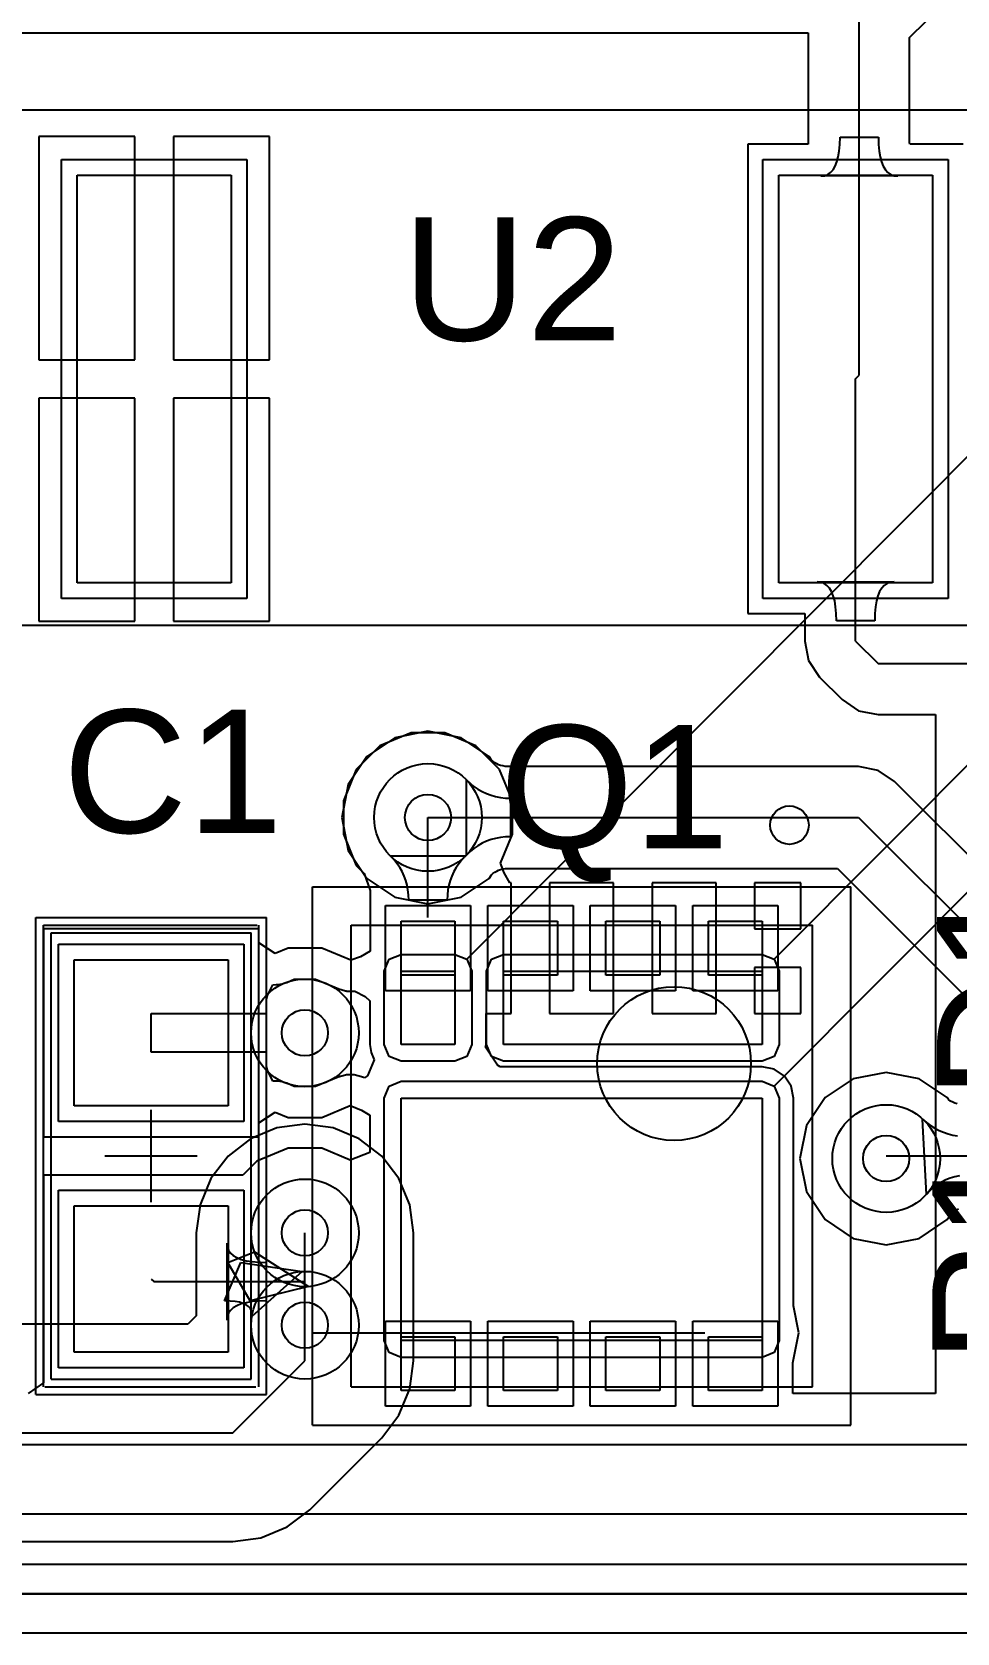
# Model space of a CAD drawing. Header units: millimetres. Extents: x 43 to 5455, y 55 to 5455.
# Drawn here: x 79.93 to 85.94, y 55.5 to 65.9 of the extents above; entities that cross this region are included whole.
import ezdxf

# ---------------------------------------------------------------- set-up
doc = ezdxf.new("R2010")
doc.units = ezdxf.units.MM
for name, color, linetype in [('BottomLayer', 5, 'Continuous'), ('KeepOutLayer', 6, 'Continuous'), ('Mechanical13', 56, 'Continuous'), ('Mechanical14', 56, 'Continuous'), ('Mechanical15', 56, 'Continuous'), ('TopLayer', 1, 'Continuous'), ('TopOverlay', 2, 'Continuous'), ('TopPaste', 8, 'Continuous'), ('TopSolder', 216, 'Continuous'), ('ViaHoleLayer', 16, 'Continuous')]:
    doc.layers.add(name, color=color, linetype=linetype)
doc.styles.add('Arial', font='arial.ttf', dxfattribs={"height": 0.2})

# ---------------------------------------------------------------- blocks, each defined once
blk = doc.blocks.new('PQFN50P300X300X100_HS_9N_5')
at = {"layer": 'Mechanical13'}
for p, q in [((-1.5, -1.5), (-1.5, 1.5)), ((1.5, 1.5), (-1.5, 1.5)), ((1.5, -1.5), (1.5, 1.5)), ((1.5, -1.5), (-1.5, -1.5))]:
    blk.add_line(p, q, dxfattribs=at)
blk.add_circle((-0.6, 0.6), 0.5, dxfattribs=at)
at = {"layer": 'Mechanical15'}
for p, q in [((-1.75, -1.75), (-1.75, 1.75)), ((1.75, 1.75), (-1.75, 1.75)), ((1.75, -1.75), (1.75, 1.75)), ((1.75, -1.75), (-1.75, -1.75))]:
    blk.add_line(p, q, dxfattribs=at)
at = {"layer": 'TopLayer'}
for p, q in [((-1.525, 1.173), (-1.175, 1.173)), ((-1.525, 0.823), (-1.525, 1.173)), ((-1.2, -0.509), (-1.2, 1.173)), ((-1.2, 1.173), (-0.725, 1.173)), ((-1.175, 1.173), (-1.175, 0.823)), ((-0.725, 1.173), (-0.725, -0.509)), ((-0.375, -1.175), (-0.375, 1.173)), ((-0.375, 1.173), (1.2, 1.173)), ((1.175, 1.173), (1.525, 1.173)), ((1.175, 0.823), (1.175, 1.173)), ((1.2, 1.173), (1.2, -1.175)), ((1.525, 1.173), (1.525, 0.823)), ((-1.175, 0.823), (-1.525, 0.823)), ((1.525, 0.823), (1.175, 0.823)), ((-1.525, 0.507), (-1.175, 0.507)), ((-1.525, 0.157), (-1.525, 0.507)), ((-1.175, 0.507), (-1.175, 0.157)), ((1.175, 0.507), (1.525, 0.507)), ((1.175, 0.157), (1.175, 0.507)), ((1.525, 0.507), (1.525, 0.157)), ((-1.175, 0.157), (-1.525, 0.157)), ((1.525, 0.157), (1.175, 0.157)), ((-1.525, -0.159), (-1.175, -0.159)), ((-1.525, -0.509), (-1.525, -0.159)), ((-1.175, -0.159), (-1.175, -0.509)), ((1.175, -0.159), (1.525, -0.159)), ((1.175, -0.509), (1.175, -0.159)), ((1.525, -0.159), (1.525, -0.509)), ((-1.175, -0.509), (-1.525, -0.509)), ((-0.725, -0.509), (-1.2, -0.509)), ((1.525, -0.509), (1.175, -0.509)), ((-1.525, -0.825), (-1.175, -0.825)), ((-1.525, -1.175), (-1.525, -0.825)), ((-1.2, -1.175), (-1.2, -0.825)), ((-1.2, -0.825), (-0.725, -0.825)), ((-1.175, -0.825), (-1.175, -1.175)), ((-0.725, -0.825), (-0.725, -1.175)), ((1.175, -0.825), (1.525, -0.825)), ((1.175, -1.175), (1.175, -0.825)), ((1.525, -0.825), (1.525, -1.175)), ((-1.175, -1.175), (-1.525, -1.175)), ((-0.725, -1.175), (-1.2, -1.175)), ((1.2, -1.175), (-0.375, -1.175)), ((1.525, -1.175), (1.175, -1.175))]:
    blk.add_line(p, q, dxfattribs=at)
at = {"layer": 'TopOverlay'}
for p, q in [((-1.5, 1.4), (-1.5, 1.5)), ((-0.325, 1.5), (-1.5, 1.5)), ((1.5, 1.5), (0.325, 1.5)), ((1.5, 1.4), (1.5, 1.5)), ((-1.5, -1.5), (-1.5, -1.4)), ((1.5, -1.5), (1.5, -1.4)), ((-0.325, -1.5), (-1.5, -1.5)), ((1.5, -1.5), (0.325, -1.5))]:
    blk.add_line(p, q, dxfattribs=at)
blk.add_circle((-2.15, 1.35), 0.125, dxfattribs=at)
at = {"layer": 'TopPaste'}
for p, q in [((-1.525, 1.173), (-1.175, 1.173)), ((-1.525, 0.823), (-1.525, 1.173)), ((-1.175, 1.173), (-1.175, 0.823)), ((1.175, 1.173), (1.525, 1.173)), ((1.175, 0.823), (1.175, 1.173)), ((1.525, 1.173), (1.525, 0.823)), ((-1.175, 0.823), (-1.525, 0.823)), ((1.525, 0.823), (1.175, 0.823)), ((-1.525, 0.507), (-1.175, 0.507)), ((-1.525, 0.157), (-1.525, 0.507)), ((-1.175, 0.507), (-1.175, 0.157)), ((1.175, 0.507), (1.525, 0.507)), ((1.175, 0.157), (1.175, 0.507)), ((1.525, 0.507), (1.525, 0.157)), ((-1.175, 0.157), (-1.525, 0.157)), ((1.525, 0.157), (1.175, 0.157)), ((-1.525, -0.159), (-1.175, -0.159)), ((-1.525, -0.509), (-1.525, -0.159)), ((-1.175, -0.159), (-1.175, -0.509)), ((1.175, -0.159), (1.525, -0.159)), ((1.175, -0.509), (1.175, -0.159)), ((1.525, -0.159), (1.525, -0.509)), ((-1.175, -0.509), (-1.525, -0.509)), ((1.525, -0.509), (1.175, -0.509)), ((-1.525, -0.825), (-1.175, -0.825)), ((-1.525, -1.175), (-1.525, -0.825)), ((-1.175, -0.825), (-1.175, -1.175)), ((1.175, -0.825), (1.525, -0.825)), ((1.175, -1.175), (1.175, -0.825)), ((1.525, -0.825), (1.525, -1.175)), ((-1.175, -1.175), (-1.525, -1.175)), ((1.525, -1.175), (1.175, -1.175))]:
    blk.add_line(p, q, dxfattribs=at)
at = {"layer": 'TopSolder'}
for p, q in [((-0.453, 1.251), (-5396.008, 5371.108)), ((-1.278, 1.251), (-5396.008, 5371.108)), ((-1.278, -0.747), (-5396.008, 5371.108)), ((-1.627, 1.275), (-1.073, 1.275)), ((-1.627, 0.721), (-1.627, 1.275)), ((-1.31, 1.173), (-1.278, 1.251)), ((-1.278, 1.251), (-1.2, 1.283)), ((-1.2, 1.283), (-0.725, 1.283)), ((-1.073, 1.275), (-1.073, 0.721)), ((-0.725, 1.283), (-0.647, 1.251)), ((-0.647, 1.251), (-0.615, 1.173)), ((-0.485, 1.173), (-0.453, 1.251)), ((-0.453, 1.251), (-0.375, 1.283)), ((-0.375, 1.283), (1.2, 1.283)), ((1.073, 1.275), (1.627, 1.275)), ((1.073, 0.721), (1.073, 1.275)), ((1.2, 1.283), (1.278, 1.251)), ((1.278, 1.251), (1.31, 1.173)), ((1.627, 1.275), (1.627, 0.721)), ((-1.31, -0.509), (-1.31, 1.173)), ((-0.615, 1.173), (-0.615, -0.509)), ((-0.485, -1.175), (-0.485, 1.173)), ((1.31, 1.173), (1.31, -1.175)), ((-1.073, 0.721), (-1.627, 0.721)), ((1.627, 0.721), (1.073, 0.721)), ((-1.627, 0.609), (-1.073, 0.609)), ((-1.627, 0.055), (-1.627, 0.609)), ((-1.073, 0.609), (-1.073, 0.055)), ((1.073, 0.609), (1.627, 0.609)), ((1.073, 0.055), (1.073, 0.609)), ((1.627, 0.609), (1.627, 0.055)), ((-1.073, 0.055), (-1.627, 0.055)), ((1.627, 0.055), (1.073, 0.055)), ((-1.627, -0.057), (-1.073, -0.057)), ((-1.627, -0.611), (-1.627, -0.057)), ((-1.073, -0.057), (-1.073, -0.611)), ((1.073, -0.057), (1.627, -0.057)), ((1.073, -0.611), (1.073, -0.057)), ((1.627, -0.057), (1.627, -0.611)), ((-1.278, -0.587), (-1.31, -0.509)), ((-0.615, -0.509), (-0.647, -0.587)), ((-1.073, -0.611), (-1.627, -0.611)), ((-1.2, -0.619), (-1.278, -0.587)), ((-0.725, -0.619), (-1.2, -0.619)), ((-0.647, -0.587), (-0.725, -0.619)), ((1.627, -0.611), (1.073, -0.611)), ((-1.627, -0.723), (-1.073, -0.723)), ((-1.627, -1.277), (-1.627, -0.723)), ((-1.278, -0.747), (-1.2, -0.715)), ((-1.2, -0.715), (-0.725, -0.715)), ((-1.073, -0.723), (-1.073, -1.277)), ((-0.725, -0.715), (-0.647, -0.747)), ((1.073, -0.723), (1.627, -0.723)), ((1.073, -1.277), (1.073, -0.723)), ((1.627, -0.723), (1.627, -1.277)), ((-1.31, -0.825), (-1.278, -0.747)), ((-1.31, -1.175), (-1.31, -0.825)), ((-0.647, -0.747), (-0.615, -0.825)), ((-0.615, -0.825), (-0.615, -1.175)), ((-1.278, -1.253), (-1.31, -1.175)), ((-0.615, -1.175), (-0.647, -1.253)), ((-0.453, -1.253), (-0.485, -1.175)), ((1.31, -1.175), (1.278, -1.253)), ((-1.073, -1.277), (-1.627, -1.277)), ((-1.2, -1.285), (-1.278, -1.253)), ((-0.725, -1.285), (-1.2, -1.285)), ((-0.647, -1.253), (-0.725, -1.285)), ((-0.375, -1.285), (-0.453, -1.253)), ((1.2, -1.285), (-0.375, -1.285)), ((1.627, -1.277), (1.073, -1.277)), ((1.278, -1.253), (1.2, -1.285))]:
    blk.add_line(p, q, dxfattribs=at)
blk = doc.blocks.new('CAPC1608X87N_8')
at = {"layer": 'Mechanical14'}
for p, q in [((1.45, 0.65), (-1.45, 0.65)), ((-1.45, -0.65), (-1.45, 0.65)), ((1.45, -0.65), (1.45, 0.65)), ((1.45, -0.65), (-1.45, -0.65))]:
    blk.add_line(p, q, dxfattribs=at)
at = {"layer": 'Mechanical15'}
for p, q in [((-1.55, -0.75), (-1.55, 0.75)), ((1.55, 0.75), (-1.55, 0.75)), ((1.55, -0.75), (1.55, 0.75)), ((0, -0.3), (0, 0.3)), ((0.3, 0), (-0.3, 0)), ((1.55, -0.75), (-1.55, -0.75))]:
    blk.add_line(p, q, dxfattribs=at)
at = {"layer": 'TopLayer'}
for p, q in [((-1.275, 0.5), (-0.325, 0.5)), ((-1.275, -0.5), (-1.275, 0.5)), ((-0.325, 0.5), (-0.325, -0.5)), ((0.325, 0.5), (1.275, 0.5)), ((0.325, -0.5), (0.325, 0.5)), ((1.275, 0.5), (1.275, -0.5)), ((-0.325, -0.5), (-1.275, -0.5)), ((1.275, -0.5), (0.325, -0.5))]:
    blk.add_line(p, q, dxfattribs=at)
at = {"layer": 'TopOverlay'}
for p, q in [((1.5, 0.7), (-1.5, 0.7)), ((-1.5, -0.7), (-1.5, 0.69)), ((1.5, -0.69), (1.5, 0.68)), ((1.5, -0.7), (-1.5, -0.7))]:
    blk.add_line(p, q, dxfattribs=at)
at = {"layer": 'TopPaste'}
for p, q in [((-1.275, 0.5), (-0.325, 0.5)), ((-1.275, -0.5), (-1.275, 0.5)), ((-0.325, 0.5), (-0.325, -0.5)), ((0.325, 0.5), (1.275, 0.5)), ((0.325, -0.5), (0.325, 0.5)), ((1.275, 0.5), (1.275, -0.5)), ((-0.325, -0.5), (-1.275, -0.5)), ((1.275, -0.5), (0.325, -0.5))]:
    blk.add_line(p, q, dxfattribs=at)
at = {"layer": 'TopSolder'}
for p, q in [((-1.377, 0.602), (-0.223, 0.602)), ((-1.377, -0.602), (-1.377, 0.602)), ((-0.223, 0.602), (-0.223, -0.602)), ((0.223, 0.602), (1.377, 0.602)), ((0.223, -0.602), (0.223, 0.602)), ((1.377, 0.602), (1.377, -0.602)), ((-0.223, -0.602), (-1.377, -0.602)), ((1.377, -0.602), (0.223, -0.602))]:
    blk.add_line(p, q, dxfattribs=at)
blk = doc.blocks.new('TO228P1010X239_3N_R521X544_30')
at = {"layer": 'Mechanical15'}
blk.add_line((-5.85, 3.6), (-5.85, -3.6), dxfattribs=at)
at = {"layer": 'TopLayer'}
for p, q in [((-5.575, 2.78), (-2.925, 2.78)), ((-5.575, 1.78), (-5.575, 2.78)), ((-2.925, 2.78), (-2.925, 1.78)), ((-2.925, 1.78), (-5.575, 1.78)), ((-5.575, -1.78), (-2.925, -1.78)), ((-5.575, -2.78), (-5.575, -1.78)), ((-2.925, -1.78), (-2.925, -2.78)), ((-2.925, -2.78), (-5.575, -2.78))]:
    blk.add_line(p, q, dxfattribs=at)
at = {"layer": 'TopOverlay'}
blk.add_line((-2.5, 3.3), (-2.5, -3.3), dxfattribs=at)
at = {"layer": 'TopPaste'}
for p, q in [((-5.575, 2.78), (-2.925, 2.78)), ((-5.575, 1.78), (-5.575, 2.78)), ((-2.925, 2.78), (-2.925, 1.78)), ((-2.925, 1.78), (-5.575, 1.78)), ((-5.575, -1.78), (-2.925, -1.78)), ((-5.575, -2.78), (-5.575, -1.78)), ((-2.925, -1.78), (-2.925, -2.78)), ((-2.925, -2.78), (-5.575, -2.78))]:
    blk.add_line(p, q, dxfattribs=at)
at = {"layer": 'TopSolder'}
for p, q in [((-5.677, 2.882), (-2.823, 2.882)), ((-5.677, 1.678), (-5.677, 2.882)), ((-2.823, 2.882), (-2.823, 1.678)), ((-2.823, 1.678), (-5.677, 1.678)), ((-5.677, -1.678), (-2.823, -1.678)), ((-5.677, -2.882), (-5.677, -1.678)), ((-2.823, -1.678), (-2.823, -2.882)), ((-2.823, -2.882), (-5.677, -2.882))]:
    blk.add_line(p, q, dxfattribs=at)

msp = doc.modelspace()

# ---------------------------------------------------------------- linework, layer by layer
at = {"layer": 'BottomLayer'}
for p, q in [((82.285, 61.318), (82.103, 61.197)), ((82.5, 61.361), (82.285, 61.318)), ((82.715, 61.318), (82.5, 61.361)), ((82.897, 61.197), (82.715, 61.318)), ((82.103, 61.197), (81.982, 61.015)), ((82.913, 61.172), (82.897, 61.197)), ((82.921, 61.165), (82.913, 61.172)), ((82.934, 61.156), (82.921, 61.165)), ((82.947, 61.149), (82.934, 61.156)), ((82.959, 61.143), (82.947, 61.149)), ((82.972, 61.138), (82.959, 61.143)), ((82.987, 61.135), (82.972, 61.138)), ((83.002, 61.132), (82.987, 61.135)), ((83.004, 61.131), (83.002, 61.132)), ((85.3, 61.131), (83.004, 61.131)), ((85.427, 61.106), (85.3, 61.131)), ((85.534, 61.034), (85.427, 61.106)), ((81.982, 61.015), (81.939, 60.8)), ((82.75, 60.555), (82.75, 61.045)), ((82.75, 61.045), (82.774, 61.022)), ((82.774, 61.022), (82.799, 61.002)), ((82.799, 61.002), (82.825, 60.984)), ((82.825, 60.984), (82.852, 60.968)), ((86.478, 60.09), (85.534, 61.034)), ((82.852, 60.968), (82.881, 60.955)), ((82.881, 60.955), (82.91, 60.944)), ((82.91, 60.944), (82.94, 60.936)), ((82.94, 60.936), (82.971, 60.93)), ((82.971, 60.93), (83.004, 60.926)), ((83.004, 60.926), (83.037, 60.925)), ((83.037, 60.925), (83.037, 60.675)), ((81.939, 60.8), (81.982, 60.585)), ((82.5, 60.8), (85.3, 60.8)), ((85.3, 60.8), (86.6, 59.5)), ((82.94, 60.664), (82.91, 60.656)), ((82.971, 60.67), (82.94, 60.664)), ((83.004, 60.674), (82.971, 60.67)), ((83.037, 60.675), (83.004, 60.674)), ((81.982, 60.585), (82.103, 60.403)), ((82.774, 60.578), (82.75, 60.555)), ((82.799, 60.598), (82.774, 60.578)), ((82.825, 60.616), (82.799, 60.598)), ((82.852, 60.632), (82.825, 60.616)), ((82.881, 60.645), (82.852, 60.632)), ((82.91, 60.656), (82.881, 60.645)), ((82.947, 60.451), (82.959, 60.457)), ((82.959, 60.457), (82.972, 60.462)), ((82.972, 60.462), (82.987, 60.465)), ((82.987, 60.465), (83.002, 60.468)), ((83.002, 60.468), (83.004, 60.469)), ((83.004, 60.469), (85.163, 60.469)), ((85.163, 60.469), (86.01, 59.622)), ((82.103, 60.403), (82.285, 60.282)), ((82.715, 60.282), (82.897, 60.403)), ((82.897, 60.403), (82.913, 60.428)), ((82.913, 60.428), (82.921, 60.435)), ((82.921, 60.435), (82.934, 60.444)), ((82.934, 60.444), (82.947, 60.451)), ((82.285, 60.282), (82.5, 60.239)), ((82.5, 60.239), (82.715, 60.282)), ((85.479, 59.143), (85.264, 59.101)), ((85.693, 59.101), (85.479, 59.143)), ((85.264, 59.101), (85.082, 58.979)), ((85.875, 58.979), (85.693, 59.101)), ((85.082, 58.979), (84.961, 58.797)), ((85.884, 58.966), (85.875, 58.979)), ((85.898, 58.957), (85.884, 58.966)), ((85.912, 58.95), (85.898, 58.957)), ((85.926, 58.944), (85.912, 58.95)), ((85.941, 58.939), (85.926, 58.944)), ((81.7, 58.806), (81.517, 58.782)), ((81.883, 58.782), (81.7, 58.806)), ((84.961, 58.797), (84.918, 58.583)), ((85.741, 58.35), (85.716, 58.84)), ((85.716, 58.84), (85.742, 58.818)), ((85.742, 58.818), (85.768, 58.798)), ((85.768, 58.798), (85.795, 58.781)), ((81.347, 58.711), (81.201, 58.599)), ((81.517, 58.782), (81.347, 58.711)), ((82.053, 58.711), (81.883, 58.782)), ((82.199, 58.599), (82.053, 58.711)), ((85.795, 58.781), (85.823, 58.766)), ((85.823, 58.766), (85.851, 58.754)), ((85.851, 58.754), (85.881, 58.743)), ((85.881, 58.743), (85.912, 58.735)), ((85.912, 58.735), (85.943, 58.73)), ((81.201, 58.599), (81.089, 58.453)), ((82.311, 58.453), (82.199, 58.599)), ((84.918, 58.583), (84.961, 58.368)), ((85.479, 58.6), (87.431, 58.6)), ((81.089, 58.453), (81.018, 58.283)), ((82.382, 58.283), (82.311, 58.453)), ((85.763, 58.374), (85.741, 58.35)), ((85.787, 58.395), (85.763, 58.374)), ((85.812, 58.414), (85.787, 58.395)), ((85.839, 58.43), (85.812, 58.414)), ((85.866, 58.444), (85.839, 58.43)), ((85.895, 58.455), (85.866, 58.444)), ((85.925, 58.464), (85.895, 58.455)), ((85.956, 58.47), (85.925, 58.464)), ((81.018, 58.283), (80.994, 58.1)), ((82.406, 58.1), (82.382, 58.283)), ((84.961, 58.368), (85.082, 58.186)), ((85.082, 58.186), (85.264, 58.064)), ((85.693, 58.064), (85.875, 58.186)), ((85.875, 58.186), (85.898, 58.219)), ((85.898, 58.219), (85.905, 58.227)), ((85.905, 58.227), (85.916, 58.237)), ((85.916, 58.237), (85.927, 58.245)), ((85.927, 58.245), (85.938, 58.252)), ((85.938, 58.252), (85.949, 58.257)), ((80.994, 58.1), (80.994, 57.561)), ((81.7, 57.5), (81.7, 58.1)), ((82.406, 57.269), (82.406, 58.1)), ((85.264, 58.064), (85.479, 58.022)), ((85.479, 58.022), (85.693, 58.064)), ((80.994, 57.561), (80.939, 57.506)), ((80.939, 57.506), (51.238, 57.506)), ((81.7, 57.269), (81.7, 57.5)), ((81.231, 56.8), (81.7, 57.269)), ((82.382, 57.086), (82.406, 57.269)), ((82.311, 56.916), (82.382, 57.086)), ((82.199, 56.769), (82.311, 56.916)), ((50.946, 56.8), (81.231, 56.8)), ((81.731, 56.301), (82.199, 56.769)), ((81.584, 56.189), (81.731, 56.301)), ((81.731, 56.301), (81.731, 56.301)), ((81.414, 56.118), (81.584, 56.189)), ((50.946, 56.094), (81.231, 56.094)), ((81.231, 56.094), (81.414, 56.118)), ((105.167, 55.755), (49.527, 55.755))]:
    msp.add_line(p, q, dxfattribs=at)
for centre in [(82.5, 60.8), (81.7, 59.4), (85.479, 58.583), (81.7, 58.1), (81.7, 57.5)]:
    msp.add_circle(centre, 0.35, dxfattribs=at)
at = {"layer": 'KeepOutLayer'}
msp.add_line((49.4, 55.5), (106.4, 55.5), dxfattribs=at)
at = {"layer": 'TopLayer'}
for p, q in [((85.304, 63.674), (85.304, 66.004)), ((85.631, 65.868), (85.739, 65.976)), ((69.2, 65.9), (84.972, 65.9)), ((84.972, 65.9), (84.972, 65.175)), ((85.631, 65.185), (85.631, 65.868)), ((80.595, 65.225), (79.97, 65.225)), ((79.97, 65.225), (79.97, 63.775)), ((80.595, 63.775), (80.595, 65.225)), ((81.47, 65.225), (80.845, 65.225)), ((80.845, 65.225), (80.845, 63.775)), ((81.47, 63.775), (81.47, 65.225)), ((84.972, 65.175), (84.58, 65.175)), ((84.58, 65.175), (84.58, 62.125)), ((85.174, 65.131), (85.177, 65.174)), ((85.177, 65.174), (85.179, 65.222)), ((85.179, 65.222), (85.429, 65.222)), ((85.429, 65.222), (85.43, 65.174)), ((85.43, 65.174), (85.434, 65.131)), ((85.632, 65.175), (85.631, 65.185)), ((85.98, 65.175), (85.632, 65.175)), ((85.134, 65.009), (85.147, 65.032)), ((85.147, 65.032), (85.159, 65.06)), ((85.159, 65.06), (85.167, 65.093)), ((85.167, 65.093), (85.174, 65.131)), ((85.434, 65.131), (85.44, 65.093)), ((85.44, 65.093), (85.449, 65.06)), ((85.449, 65.06), (85.46, 65.032)), ((85.46, 65.032), (85.474, 65.009)), ((85.054, 64.969), (85.077, 64.971)), ((85.554, 64.969), (85.054, 64.969)), ((85.077, 64.971), (85.099, 64.979)), ((85.099, 64.979), (85.117, 64.992)), ((85.117, 64.992), (85.134, 65.009)), ((85.474, 65.009), (85.49, 64.992)), ((85.49, 64.992), (85.509, 64.979)), ((85.509, 64.979), (85.53, 64.971)), ((85.53, 64.971), (85.554, 64.969)), ((79.97, 63.775), (80.595, 63.775)), ((80.845, 63.775), (81.47, 63.775)), ((85.28, 63.65), (85.304, 63.674)), ((85.28, 61.946), (85.28, 63.65)), ((80.595, 63.525), (79.97, 63.525)), ((79.97, 63.525), (79.97, 62.075)), ((80.595, 62.075), (80.595, 63.525)), ((81.47, 63.525), (80.845, 63.525)), ((80.845, 63.525), (80.845, 62.075)), ((81.47, 62.075), (81.47, 63.525)), ((85.054, 62.329), (85.03, 62.331)), ((85.03, 62.331), (85.53, 62.331)), ((85.075, 62.321), (85.054, 62.329)), ((85.506, 62.329), (85.485, 62.321)), ((85.53, 62.331), (85.506, 62.329)), ((85.094, 62.308), (85.075, 62.321)), ((85.11, 62.291), (85.094, 62.308)), ((85.124, 62.268), (85.11, 62.291)), ((85.135, 62.24), (85.124, 62.268)), ((85.144, 62.207), (85.135, 62.24)), ((85.425, 62.24), (85.416, 62.207)), ((85.436, 62.268), (85.425, 62.24)), ((85.45, 62.291), (85.436, 62.268)), ((85.466, 62.308), (85.45, 62.291)), ((85.485, 62.321), (85.466, 62.308)), ((84.58, 62.125), (84.949, 62.125)), ((84.949, 62.125), (84.949, 61.946)), ((85.15, 62.169), (85.144, 62.207)), ((85.154, 62.126), (85.15, 62.169)), ((85.155, 62.078), (85.154, 62.126)), ((85.406, 62.126), (85.405, 62.078)), ((85.41, 62.169), (85.406, 62.126)), ((85.416, 62.207), (85.41, 62.169)), ((79.97, 62.075), (80.595, 62.075)), ((80.845, 62.075), (81.47, 62.075)), ((85.405, 62.078), (85.155, 62.078)), ((84.949, 61.946), (84.974, 61.82)), ((85.28, 61.946), (85.426, 61.8)), ((84.974, 61.82), (85.046, 61.712)), ((85.046, 61.712), (85.192, 61.566)), ((85.426, 61.8), (87.8, 61.8)), ((85.192, 61.566), (85.3, 61.494)), ((85.3, 61.494), (85.426, 61.469)), ((85.426, 61.469), (85.8, 61.469)), ((85.8, 61.469), (85.8, 57.056)), ((82.391, 61.35), (82.188, 61.266)), ((82.609, 61.35), (82.391, 61.35)), ((82.812, 61.266), (82.609, 61.35)), ((82.188, 61.266), (82.034, 61.112)), ((82.966, 61.112), (82.812, 61.266)), ((82.034, 61.112), (81.95, 60.909)), ((83.05, 60.909), (82.966, 61.112)), ((81.95, 60.909), (81.95, 60.691)), ((83.05, 60.691), (83.05, 60.909)), ((82.5, 60.15), (82.5, 60.8)), ((81.95, 60.691), (82.034, 60.488)), ((82.972, 60.502), (83.05, 60.691)), ((82.034, 60.488), (82.086, 60.436)), ((82.278, 60.526), (82.255, 60.55)), ((82.255, 60.55), (82.745, 60.55)), ((82.298, 60.501), (82.278, 60.526)), ((82.316, 60.475), (82.298, 60.501)), ((82.332, 60.448), (82.316, 60.475)), ((82.684, 60.475), (82.668, 60.448)), ((82.702, 60.501), (82.684, 60.475)), ((82.722, 60.526), (82.702, 60.501)), ((82.745, 60.55), (82.722, 60.526)), ((82.995, 60.439), (82.972, 60.502)), ((82.086, 60.436), (82.125, 60.325)), ((82.345, 60.419), (82.332, 60.448)), ((82.356, 60.39), (82.345, 60.419)), ((82.364, 60.36), (82.356, 60.39)), ((82.37, 60.329), (82.364, 60.36)), ((82.636, 60.36), (82.63, 60.329)), ((82.644, 60.39), (82.636, 60.36)), ((82.655, 60.419), (82.644, 60.39)), ((82.668, 60.448), (82.655, 60.419)), ((83.032, 60.375), (82.995, 60.439)), ((83.041, 60.375), (83.032, 60.375)), ((83.041, 59.95), (83.041, 60.375)), ((83.707, 60.375), (83.291, 60.375)), ((83.291, 60.375), (83.291, 59.95)), ((83.707, 59.95), (83.707, 60.375)), ((84.373, 60.375), (83.957, 60.375)), ((83.957, 60.375), (83.957, 59.95)), ((84.373, 59.95), (84.373, 60.375)), ((84.923, 60.375), (84.623, 60.375)), ((84.623, 60.375), (84.623, 60.075)), ((84.923, 60.075), (84.923, 60.375)), ((82.125, 60.325), (82.125, 60.325)), ((82.125, 60.325), (82.125, 59.932)), ((82.374, 60.296), (82.37, 60.329)), ((82.375, 60.263), (82.374, 60.296)), ((82.625, 60.263), (82.375, 60.263)), ((82.626, 60.296), (82.625, 60.263)), ((82.63, 60.329), (82.626, 60.296)), ((81.4, 60.075), (80, 60.075)), ((80, 60.075), (80, 58.725)), ((81.4, 59.985), (81.4, 60.075)), ((84.623, 60.075), (84.923, 60.075)), ((81.506, 59.915), (81.4, 59.985)), ((81.591, 59.95), (81.506, 59.915)), ((81.809, 59.95), (81.591, 59.95)), ((81.998, 59.872), (81.809, 59.95)), ((83.041, 59.525), (83.041, 59.95)), ((83.291, 59.95), (83.291, 59.525)), ((83.707, 59.525), (83.707, 59.95)), ((83.957, 59.95), (83.957, 59.525)), ((84.373, 59.525), (84.373, 59.95)), ((82.061, 59.895), (81.998, 59.872)), ((82.125, 59.932), (82.061, 59.895)), ((81.564, 59.723), (81.583, 59.728)), ((81.583, 59.728), (81.631, 59.748)), ((81.631, 59.748), (81.769, 59.748)), ((81.769, 59.748), (81.921, 59.686)), ((84.923, 59.825), (84.623, 59.825)), ((84.623, 59.825), (84.623, 59.525)), ((84.923, 59.525), (84.923, 59.825)), ((81.45, 59.619), (81.457, 59.642)), ((81.457, 59.642), (81.492, 59.713)), ((81.492, 59.713), (81.512, 59.715)), ((81.512, 59.715), (81.532, 59.715)), ((81.532, 59.715), (81.538, 59.717)), ((81.538, 59.717), (81.545, 59.717)), ((81.545, 59.717), (81.564, 59.723)), ((81.921, 59.686), (81.942, 59.68)), ((81.942, 59.68), (81.964, 59.673)), ((81.964, 59.673), (81.968, 59.673)), ((81.968, 59.673), (81.972, 59.672)), ((81.972, 59.672), (81.994, 59.672)), ((81.994, 59.672), (82.016, 59.671)), ((82.016, 59.671), (82.02, 59.672)), ((82.02, 59.672), (82.024, 59.672)), ((82.024, 59.672), (82.092, 59.637)), ((82.092, 59.637), (82.123, 59.609)), ((80.7, 59.275), (80.7, 59.525)), ((80.7, 59.525), (81.45, 59.525)), ((81.45, 59.525), (81.45, 59.619)), ((82.123, 59.609), (82.123, 59.325)), ((82.879, 59.325), (82.879, 59.525)), ((82.879, 59.525), (83.041, 59.525)), ((83.291, 59.525), (83.707, 59.525)), ((83.957, 59.525), (84.373, 59.525)), ((84.623, 59.525), (84.923, 59.525)), ((82.123, 59.325), (82.13, 59.273)), ((82.875, 59.306), (82.879, 59.325)), ((81.45, 59.275), (80.7, 59.275)), ((81.45, 59.181), (81.45, 59.275)), ((82.15, 59.224), (82.106, 59.12)), ((82.13, 59.273), (82.15, 59.224)), ((82.951, 59.191), (82.875, 59.306)), ((81.457, 59.158), (81.45, 59.181)), ((81.492, 59.087), (81.457, 59.158)), ((81.917, 59.113), (81.769, 59.052)), ((81.94, 59.119), (81.917, 59.113)), ((81.963, 59.126), (81.94, 59.119)), ((81.965, 59.126), (81.963, 59.126)), ((81.968, 59.127), (81.965, 59.126)), ((81.992, 59.127), (81.968, 59.127)), ((82.016, 59.127), (81.992, 59.127)), ((82.018, 59.127), (82.016, 59.127)), ((82.02, 59.127), (82.018, 59.127)), ((82.044, 59.12), (82.02, 59.127)), ((82.067, 59.115), (82.044, 59.12)), ((82.087, 59.107), (82.067, 59.115)), ((82.106, 59.12), (82.087, 59.107)), ((82.969, 59.179), (82.951, 59.191)), ((84.673, 59.179), (82.969, 59.179)), ((84.751, 59.163), (84.673, 59.179)), ((84.817, 59.119), (84.751, 59.163)), ((84.861, 59.053), (84.817, 59.119)), ((81.512, 59.085), (81.492, 59.087)), ((81.532, 59.085), (81.512, 59.085)), ((81.538, 59.083), (81.532, 59.085)), ((81.545, 59.083), (81.538, 59.083)), ((81.564, 59.077), (81.545, 59.083)), ((81.583, 59.072), (81.564, 59.077)), ((81.631, 59.052), (81.583, 59.072)), ((81.769, 59.052), (81.631, 59.052)), ((84.877, 58.975), (84.861, 59.053)), ((81.809, 58.85), (81.994, 58.927)), ((81.994, 58.927), (82.067, 58.898)), ((82.067, 58.898), (82.121, 58.864)), ((84.877, 57.625), (84.877, 58.975)), ((81.4, 58.815), (81.506, 58.885)), ((81.4, 58.725), (81.4, 58.815)), ((81.506, 58.885), (81.591, 58.85)), ((81.591, 58.85), (81.809, 58.85)), ((82.121, 58.864), (82.121, 58.623)), ((80, 58.725), (81.4, 58.725)), ((81.591, 58.65), (81.388, 58.566)), ((81.809, 58.65), (81.591, 58.65)), ((81.994, 58.573), (81.809, 58.65)), ((82.121, 58.623), (81.994, 58.573)), ((81.388, 58.566), (81.297, 58.475)), ((81.297, 58.475), (80, 58.475)), ((80, 58.475), (80, 57.125)), ((81.194, 57.533), (81.194, 58.033)), ((81.194, 58.033), (81.196, 58.009)), ((81.196, 58.009), (81.204, 57.988)), ((81.198, 57.908), (81.373, 57.976)), ((81.204, 57.988), (81.217, 57.969)), ((81.217, 57.969), (81.234, 57.953)), ((81.373, 57.976), (81.724, 57.751)), ((81.177, 57.658), (81.283, 57.908)), ((81.343, 57.658), (81.198, 57.908)), ((81.234, 57.953), (81.257, 57.939)), ((81.257, 57.939), (81.285, 57.928)), ((81.283, 57.908), (81.681, 57.849)), ((81.285, 57.928), (81.318, 57.919)), ((81.318, 57.919), (81.356, 57.913)), ((81.356, 57.913), (81.399, 57.909)), ((81.399, 57.909), (81.447, 57.908)), ((81.447, 57.908), (81.447, 57.658)), ((80.7, 57.8), (80.717, 57.783)), ((80.717, 57.783), (81.7, 57.783)), ((81.724, 57.751), (81.343, 57.658)), ((81.681, 57.849), (81.355, 57.557)), ((81.214, 57.657), (81.177, 57.658)), ((81.247, 57.654), (81.214, 57.657)), ((81.275, 57.649), (81.247, 57.654)), ((81.299, 57.641), (81.275, 57.649)), ((81.318, 57.646), (81.285, 57.638)), ((81.356, 57.653), (81.318, 57.646)), ((81.399, 57.656), (81.356, 57.653)), ((81.447, 57.658), (81.399, 57.656)), ((81.196, 57.556), (81.194, 57.533)), ((81.204, 57.578), (81.196, 57.556)), ((81.217, 57.596), (81.204, 57.578)), ((81.234, 57.613), (81.217, 57.596)), ((81.257, 57.626), (81.234, 57.613)), ((81.285, 57.638), (81.257, 57.626)), ((81.319, 57.632), (81.299, 57.641)), ((81.334, 57.621), (81.319, 57.632)), ((81.346, 57.608), (81.334, 57.621)), ((81.353, 57.593), (81.346, 57.608)), ((81.356, 57.576), (81.353, 57.593)), ((81.355, 57.557), (81.356, 57.576)), ((84.912, 57.45), (84.877, 57.625)), ((81.75, 57.45), (82.5, 57.45)), ((82.5, 57.45), (84.3, 57.45)), ((84.873, 57.255), (84.912, 57.45)), ((84.873, 57.056), (84.873, 57.255)), ((80, 57.125), (79.901, 57.056)), ((85.8, 57.056), (84.873, 57.056)), ((65.99, 56.725), (88.429, 56.725)), ((65.804, 56.275), (97.25, 56.275)), ((65.804, 55.947), (97.25, 55.947)), ((105.315, 55.752), (49.5, 55.752))]:
    msp.add_line(p, q, dxfattribs=at)
for centre in [(82.5, 60.8), (81.7, 59.4), (85.479, 58.583), (81.7, 58.1), (81.7, 57.5)]:
    msp.add_circle(centre, 0.35, dxfattribs=at)
at = {"layer": 'ViaHoleLayer'}
for centre in [(82.5, 60.8), (81.7, 59.4), (85.479, 58.583), (81.7, 58.1), (81.7, 57.5)]:
    msp.add_circle(centre, 0.15, dxfattribs=at)

# ---------------------------------------------------------------- block references
for name, p, rotation in [('PQFN50P300X300X100_HS_9N_5', (83.5, 58.6), 270), ('TO228P1010X239_3N_R521X544_30', (83, 67.9), 90), ('CAPC1608X87N_8', (80.7, 58.6), 270)]:
    msp.add_blockref(name, p, dxfattribs=dict(rotation=rotation))

# ---------------------------------------------------------------- texts
at = {"layer": 'TopOverlay', "style": 'Arial'}
for s, p in [('U2', (82.334, 63.9)), ('C1', (80.127, 60.7)), ('Q1', (82.967, 60.6))]:
    msp.add_text(s, height=0.8, dxfattribs=at).set_placement(p)
for s, p in [('D1', (86.609, 58.967)), ('R1', (86.579, 57.249))]:
    msp.add_text(s, height=0.8, rotation=90, dxfattribs=at).set_placement(p)

doc.saveas('drawing.dxf')
